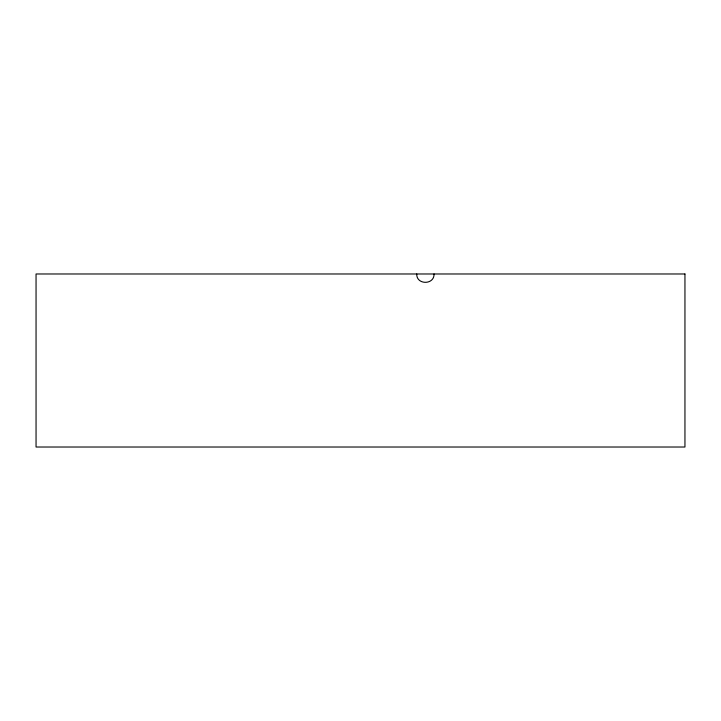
<?xml version="1.0" encoding="UTF-8"?>
<svg xmlns="http://www.w3.org/2000/svg" width="721" height="721" viewBox="0 0 721 721"><rect width="100%" height="100%" fill="white"/><g stroke="black" fill="none" stroke-linecap="round" stroke-linejoin="round"><path stroke-width="1.08" d="M434.042 273.98C434.466 285.092 416.314 285.092 416.738 273.98M684.95 273.98L36.05 273.98L36.05 447.02L684.95 447.02L684.95 273.98"/></g></svg>
